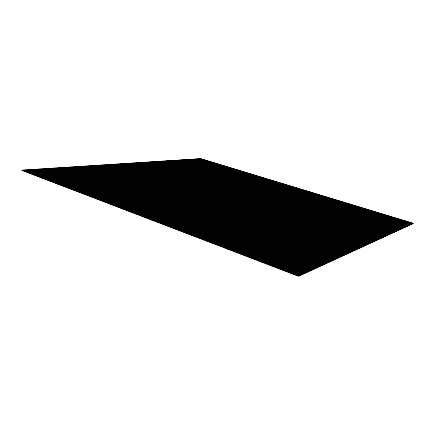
<?xml version="1.0" encoding="UTF-8"?>
<svg xmlns="http://www.w3.org/2000/svg" width="435" height="435" viewBox="0 0 435 435"><rect width="100%" height="100%" fill="white"/><g stroke="black" fill="none" stroke-linecap="round" stroke-linejoin="round"><path stroke-width="0.65" d="M296.893 275.583L412.103 223.041M295.256 274.953L410.961 222.693M293.62 274.327L409.813 222.345M291.994 273.707L408.677 221.997M290.368 273.082L407.535 221.654M288.753 272.462L406.399 221.306M287.138 271.848L405.268 220.964M285.529 271.228L404.137 220.621M283.919 270.613L403.006 220.273M282.32 269.999L401.88 219.931M280.727 269.39L400.755 219.593M279.134 268.781L399.629 219.251M277.546 268.172L398.509 218.908M275.964 267.568L397.389 218.566M274.387 266.965L396.269 218.229M272.816 266.361L395.154 217.892M271.25 265.763L394.045 217.549M269.684 265.165L392.93 217.212M268.129 264.567L391.821 216.875M266.573 263.974L390.717 216.538M265.024 263.376L389.608 216.206M263.474 262.789L388.509 215.869M261.935 262.196L387.406 215.532M260.396 261.609L386.307 215.2M258.863 261.022L385.209 214.868M257.335 260.434L384.116 214.537M255.813 259.853L383.023 214.199M254.296 259.271L381.93 213.868M252.778 258.689L380.842 213.541M251.267 258.113L379.755 213.21M249.761 257.536L378.673 212.878M248.26 256.96L377.585 212.552M246.765 256.389L376.509 212.22M245.269 255.818L375.427 211.894M243.779 255.247L374.35 211.568M242.295 254.676L373.273 211.241M240.811 254.111L372.202 210.915M239.337 253.545L371.131 210.589M237.863 252.98L370.06 210.263M236.395 252.42L368.994 209.936M234.927 251.854L367.928 209.616M233.47 251.299L366.863 209.289M232.013 250.739L365.802 208.969M230.561 250.185L364.742 208.648M229.109 249.63L363.687 208.327M227.668 249.076L362.627 208.006M226.227 248.526L361.577 207.685M224.792 247.977L360.523 207.364M223.356 247.428L359.473 207.044M221.932 246.879L358.424 206.723M220.507 246.335L357.38 206.407M219.082 245.791L356.336 206.092M217.669 245.248L355.292 205.771M216.255 244.709L354.248 205.456M214.846 244.165L353.209 205.141M213.438 243.627L352.171 204.825M212.041 243.094L351.137 204.51M210.643 242.556L350.104 204.194M209.246 242.023L349.071 203.884M207.859 241.49L348.043 203.569M206.473 240.963L347.016 203.259M205.092 240.43L345.988 202.944M203.71 239.902L344.966 202.634M202.335 239.38L343.944 202.324M200.965 238.853L342.921 202.014M199.6 238.331L341.899 201.704M198.235 237.809L340.882 201.394M196.876 237.287L339.871 201.084M195.516 236.765L338.854 200.78M194.168 236.248L337.843 200.47M192.814 235.732L336.831 200.165M191.471 235.215L335.825 199.855M190.128 234.704L334.819 199.551M188.79 234.193L333.814 199.246M187.458 233.682L332.813 198.942M186.126 233.171L331.807 198.637M184.799 232.66L330.812 198.333M183.472 232.154L329.812 198.028M182.151 231.648L328.816 197.724M180.835 231.143L327.821 197.425M179.519 230.642L326.826 197.12M178.209 230.142L325.837 196.821M176.904 229.642L324.847 196.522M175.599 229.142L323.863 196.218M174.299 228.641L322.873 195.919M173.005 228.147L321.895 195.619M171.711 227.652L320.91 195.32M170.422 227.157L319.932 195.027M169.133 226.668L318.953 194.728M167.85 226.173L317.974 194.429M166.572 225.683L316.995 194.135M165.295 225.194L316.022 193.836M164.022 224.71L315.054 193.542M162.755 224.221L314.081 193.249M161.488 223.737L313.113 192.955M257.759 203.324L260.56 202.764M261.174 202.639L263.92 202.09M160.227 223.253L312.145 192.661M158.965 222.774L311.177 192.368M157.709 222.29L310.215 192.074M156.453 221.812L309.252 191.781M155.203 221.333L308.295 191.487M152.712 220.376L306.376 190.905M153.957 220.855L307.333 191.199M151.472 219.903L305.419 190.617M150.238 219.43L304.467 190.323M149.004 218.957L303.516 190.035M147.769 218.484L302.564 189.747M146.546 218.017L301.613 189.459M145.317 217.549L300.667 189.171M142.881 216.614L298.78 188.594M144.099 217.081L299.72 188.882M141.663 216.146L297.834 188.311M140.451 215.684L296.893 188.023M139.243 215.222L295.952 187.741M138.036 214.759L295.017 187.452M135.633 213.841L293.147 186.881M136.835 214.297L294.082 187.17M134.437 213.384L292.211 186.599M133.24 212.922L291.281 186.316M132.05 212.47L290.352 186.033M129.679 211.562L288.497 185.473M130.864 212.014L289.422 185.75M128.499 211.105L287.568 185.19M127.319 210.654L286.649 184.908M126.145 210.203L285.724 184.63M123.801 209.306L283.886 184.07M124.97 209.757L284.805 184.348M122.632 208.86L282.967 183.793M121.468 208.414L282.049 183.51M119.146 207.528L280.222 182.956M120.305 207.974L281.135 183.233M117.994 207.087L279.313 182.678M116.841 206.641L278.4 182.401M114.541 205.766L276.584 181.852M115.688 206.201L277.492 182.129M113.399 205.325L275.681 181.574M111.115 204.455L273.876 181.025M112.257 204.89L274.779 181.303M109.984 204.02L272.973 180.753M107.717 203.15L271.179 180.204M108.848 203.585L272.076 180.481M106.591 202.721L270.282 179.932M105.466 202.291L269.385 179.66M103.225 201.432L267.601 179.122M104.346 201.862L268.493 179.389M102.111 201.003L266.709 178.85M99.881 200.154L264.931 178.306M100.996 200.578L265.818 178.578M98.778 199.725L264.045 178.04M96.565 198.882L262.278 177.502M97.668 199.306L263.164 177.768M94.368 198.039L260.516 176.969M95.466 198.458L261.397 177.235M93.275 197.62L259.635 176.697M91.089 196.783L257.884 176.164M92.182 197.202L258.76 176.431M90.001 196.37L257.009 175.903M87.837 195.538L255.263 175.37M88.919 195.951L256.133 175.637M85.679 194.711L253.523 174.843M86.755 195.125L254.393 175.104M84.607 194.304L252.659 174.576M82.465 193.483L250.924 174.054M83.536 193.89L251.789 174.315M80.334 192.667L249.201 173.527M81.399 193.075L250.065 173.788M79.273 192.259L248.341 173.266M77.158 191.449L246.623 172.744M78.213 191.857L247.482 173.005M75.054 190.644L244.916 172.222M76.103 191.047L245.77 172.483M72.96 189.845L243.208 171.705M74.004 190.242L244.062 171.966M71.916 189.442L242.355 171.444M69.834 188.649L240.658 170.933M70.872 189.046L241.507 171.189M67.762 187.855L238.967 170.417M68.795 188.252L239.81 170.672M65.701 187.066L237.282 169.906M66.729 187.458L238.124 170.161M63.651 186.278L235.601 169.394M64.674 186.669L236.439 169.65M61.607 185.495L233.921 168.883M62.629 185.886L234.759 169.139M60.59 185.109L233.089 168.628M58.562 184.331L231.42 168.122M59.573 184.717L232.252 168.378M56.545 183.559L229.756 167.616M57.55 183.945L230.588 167.872M54.538 182.787L228.098 167.116M55.539 183.173L228.93 167.366M52.537 182.026L226.45 166.61M53.532 182.406L227.271 166.861M50.547 181.259L224.803 166.11M51.542 181.64L225.624 166.36M48.562 180.503L223.16 165.61M49.552 180.884L223.981 165.86M46.594 179.747L221.524 165.115M47.578 180.123L222.339 165.365M44.631 178.997L219.892 164.62M45.61 179.372L220.708 164.865M41.7 177.877L217.456 163.881M42.673 178.247L218.267 164.125M43.652 178.622L219.077 164.37M39.759 177.132L215.836 163.386M40.727 177.502L216.646 163.631M37.829 176.392L214.227 162.897M38.791 176.762L215.031 163.141M35.904 175.653L212.617 162.407M36.866 176.023L213.422 162.652M33.99 174.924L211.013 161.918M34.947 175.289L211.812 162.163M31.135 173.831L208.615 161.195M32.081 174.19L209.414 161.434M33.033 174.555L210.214 161.679M29.237 173.103L207.027 160.711M30.184 173.467L207.821 160.95M27.356 172.385L205.44 160.227M28.297 172.744L206.233 160.466M25.48 171.662L203.863 159.748M26.415 172.021L204.651 159.988M22.68 170.591L201.497 159.031M23.61 170.95L202.286 159.264M24.545 171.308L203.069 159.509M200.154 158.824L412.924 223.541M199.6 158.862L412.603 223.688M199.04 158.895L412.271 223.84M198.474 158.933L411.945 223.992M197.914 158.971L411.619 224.139M197.349 159.003L411.287 224.291M196.783 159.041L410.955 224.444M196.218 159.079L410.624 224.596M195.647 159.112L410.292 224.754M195.076 159.15L409.96 224.906M194.505 159.188L409.623 225.058M193.928 159.221L409.286 225.216M193.352 159.259L408.949 225.368M192.776 159.297L408.612 225.526M192.199 159.335L408.269 225.683M191.617 159.373L407.932 225.841M191.036 159.411L407.59 225.999M190.454 159.444L407.247 226.156M189.867 159.482L406.899 226.314M189.279 159.52L406.556 226.472M188.692 159.558L406.208 226.63M188.105 159.596L405.86 226.793M187.512 159.634L405.512 226.95M186.919 159.672L405.159 227.113M186.321 159.71L404.811 227.277M185.729 159.748L404.458 227.44M185.131 159.786L404.104 227.603M184.527 159.824L403.745 227.766M183.929 159.862L403.392 227.929M183.325 159.901L403.033 228.092M182.716 159.939L402.674 228.261M182.113 159.982L402.315 228.424M181.504 160.02L401.951 228.592M180.895 160.058L401.592 228.756M180.28 160.096L401.228 228.924M179.666 160.134L400.863 229.093M179.051 160.178L400.494 229.261M178.432 160.216L400.129 229.43M177.817 160.254L399.76 229.604M177.192 160.292L399.39 229.772M176.572 160.336L399.015 229.941M175.947 160.374L398.645 230.115M175.321 160.412L398.27 230.289M174.691 160.455L397.894 230.458M174.06 160.493L397.519 230.632M173.429 160.537L397.139 230.806M172.798 160.575L396.758 230.985M172.162 160.618L396.377 231.159M171.526 160.656L395.997 231.333M170.884 160.7L395.611 231.512M170.243 160.738L395.23 231.686M169.601 160.781L394.844 231.866M168.959 160.819L394.453 232.045M168.312 160.863L394.066 232.225M167.66 160.901L393.675 232.404M167.013 160.945L393.283 232.584M166.36 160.988L392.887 232.763M165.708 161.026L392.495 232.948M165.05 161.07L392.098 233.127M164.392 161.113L391.701 233.312M163.734 161.157L391.299 233.497M163.071 161.195L390.902 233.682M162.407 161.238L390.499 233.867M161.738 161.282L390.097 234.052M161.07 161.325L389.689 234.237M160.401 161.369L389.281 234.427M159.732 161.412L388.874 234.612M159.058 161.456L388.466 234.802M158.378 161.499L388.053 234.992M157.704 161.543L387.645 235.183M157.024 161.586L387.226 235.373M156.339 161.63L386.813 235.563M155.654 161.673L386.394 235.754M154.969 161.717L385.976 235.949M154.284 161.76L385.557 236.14M153.593 161.804L385.133 236.335M152.897 161.847L384.714 236.531M152.207 161.891L384.284 236.727M151.51 161.934L383.86 236.923M150.809 161.983L383.431 237.118M150.108 162.027L383.001 237.32M149.406 162.07L382.572 237.515M148.699 162.119L382.137 237.717M147.992 162.163L381.702 237.918M147.286 162.206L381.267 238.119M146.573 162.255L380.826 238.32M145.861 162.298L380.386 238.521M145.143 162.342L379.945 238.723M144.425 162.391L379.505 238.929M143.702 162.434L379.059 239.136M142.979 162.483L378.613 239.337M142.256 162.527L378.162 239.544M141.527 162.576L377.71 239.756M140.799 162.619L377.259 239.962M140.07 162.668L376.808 240.169M139.336 162.717L376.351 240.381M255.497 200.943L260.326 202.525M261.402 202.879L266.285 204.477M138.596 162.761L375.894 240.588M137.857 162.81L375.438 240.8M137.117 162.859L374.975 241.012M136.373 162.907L374.513 241.229M135.628 162.951L374.046 241.441M134.883 163L373.583 241.653M134.132 163.049L373.116 241.871M133.376 163.098L372.643 242.088M132.621 163.147L372.17 242.306M131.865 163.196L371.697 242.523M131.104 163.239L371.224 242.741M130.342 163.288L370.745 242.964M129.581 163.337L370.267 243.181M128.814 163.386L369.783 243.404M128.042 163.44L369.304 243.627M127.27 163.489L368.815 243.85M126.498 163.538L368.331 244.073M125.72 163.587L367.841 244.301M124.937 163.636L367.347 244.524M124.154 163.685L366.857 244.753M123.371 163.734L366.362 244.981M122.583 163.788L365.862 245.209M121.795 163.837L365.367 245.438M121.006 163.886L364.862 245.672M120.207 163.941L364.361 245.9M119.413 163.99L363.856 246.134M118.614 164.038L363.35 246.368M117.809 164.093L362.839 246.601M117.004 164.142L362.328 246.835M116.194 164.196L361.811 247.075M115.384 164.245L361.3 247.314M114.574 164.299L360.778 247.548M113.758 164.354L360.262 247.787M112.937 164.403L359.74 248.032M112.116 164.457L359.212 248.271M111.295 164.512L358.685 248.516M110.468 164.56L358.157 248.755M109.636 164.615L357.624 248.999M108.804 164.669L357.091 249.25M107.972 164.724L356.559 249.494M107.135 164.778L356.02 249.744M106.292 164.827L355.482 249.989M105.449 164.881L354.938 250.239M104.601 164.936L354.394 250.489M103.753 164.99L353.845 250.745M102.905 165.044L353.296 250.995M102.046 165.099L352.747 251.251M101.192 165.153L352.192 251.506M100.327 165.213L351.632 251.762M99.468 165.267L351.078 252.017M98.598 165.322L350.512 252.278M97.728 165.376L349.952 252.539M96.858 165.43L349.387 252.795M95.983 165.49L348.816 253.061M95.107 165.545L348.245 253.322M94.226 165.599L347.668 253.589M93.34 165.659L347.092 253.85M92.454 165.713L346.516 254.116M91.562 165.773L345.934 254.388M90.67 165.827L345.352 254.654M89.773 165.887L344.765 254.926M88.87 165.942L344.177 255.198M87.968 166.001L343.585 255.47M87.065 166.061L342.987 255.742M86.157 166.116L342.394 256.019M85.244 166.175L341.79 256.291M84.33 166.235L341.192 256.568M83.411 166.295L340.583 256.851M82.487 166.349L339.98 257.128M81.562 166.409L339.365 257.411M80.633 166.469L338.756 257.694M79.703 166.529L338.136 257.977M78.768 166.589L337.522 258.259M77.832 166.648L336.897 258.548M76.892 166.708L336.271 258.836M75.946 166.768L335.646 259.124M74.999 166.833L335.015 259.412M74.048 166.893L334.385 259.706M73.091 166.953L333.748 260M72.134 167.013L333.107 260.293M71.171 167.078L332.465 260.587M70.209 167.138L331.823 260.886M69.236 167.198L331.171 261.185M68.268 167.263L330.524 261.484M67.289 167.323L329.866 261.783M66.31 167.388L329.213 262.087M65.332 167.448L328.55 262.392M64.342 167.513L327.887 262.696M63.352 167.573L327.223 263.001M62.363 167.638L326.554 263.311M61.362 167.703L325.88 263.621M60.362 167.769L325.206 263.931M59.361 167.828L324.526 264.246M58.35 167.894L323.841 264.556M57.338 167.959L323.156 264.871M56.327 168.024L322.471 265.192M55.305 168.089L321.775 265.508M54.283 168.155L321.079 265.828M53.255 168.22L320.383 266.149M52.227 168.285L319.681 266.476M51.194 168.356L318.975 266.802M50.155 168.421L318.268 267.128M49.111 168.486L317.55 267.454M48.068 168.552L316.838 267.786M47.018 168.622L316.114 268.118M45.963 168.688L315.391 268.449M44.908 168.753L314.668 268.781M43.848 168.823L313.94 269.118M42.782 168.889L313.205 269.455M41.711 168.959L312.466 269.798M40.64 169.03L311.726 270.14M39.563 169.095L310.981 270.483M38.481 169.166L310.231 270.826M37.394 169.237L309.481 271.174M36.306 169.307L308.725 271.522M35.208 169.378L307.964 271.87M34.109 169.443L307.197 272.223M33.011 169.514L306.43 272.576M31.902 169.585L305.658 272.93M30.793 169.661L304.886 273.289M29.678 169.732L304.108 273.648M28.558 169.802L303.32 274.006M27.432 169.873L302.537 274.371M26.307 169.944L301.743 274.735M25.176 170.02L300.949 275.099M24.039 170.09L300.15 275.469M22.897 170.161L299.345 275.839M413.25 223.389L298.535 276.209L21.75 170.237L200.714 158.791L413.25 223.389M214.335 210.861A81.802 18.031 11.8 0 0 340.665 222.633A81.802 18.031 11.8 0 0 227.581 181.765A81.802 18.031 11.8 0 0 214.335 210.861M257.406 203.205A6.335 1.387 11.8 0 0 267.063 204.037A6.335 1.387 11.8 0 0 258.129 200.905A6.335 1.387 11.8 0 0 257.406 203.205"/></g></svg>
